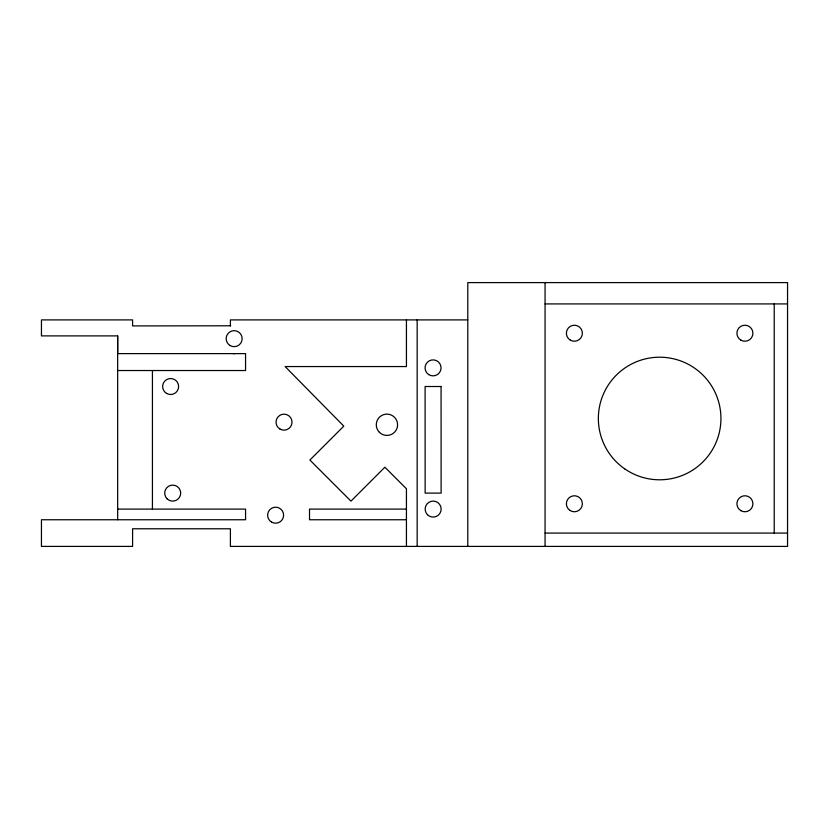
<?xml version="1.0" encoding="UTF-8"?>
<svg xmlns="http://www.w3.org/2000/svg" width="829" height="829" viewBox="0 0 829 829"><rect width="100%" height="100%" fill="white"/><g stroke="black" fill="none" stroke-linecap="round" stroke-linejoin="round"><path stroke-width="1.24" d="M230.711 325.787L132.588 325.921L132.588 319.901L41.45 319.901L41.45 335.89L117.656 335.89L117.656 353.62L245.56 353.62L245.56 370.532L117.656 370.532M234.939 353.62L233.374 353.62M545.067 303.922L787.55 303.922M467.794 319.901L230.4 319.901L230.4 325.921M117.656 509.099L245.56 509.099L245.56 519.752L41.45 519.752L41.45 546.404L132.588 546.404L132.588 528.778L230.4 528.778L230.4 546.404L787.55 546.404L787.55 282.596L467.794 282.596L467.794 546.404M406.438 509.099L309.518 509.099L309.518 519.752L406.438 519.752M545.067 533.078L787.55 533.078M774.224 303.922L774.224 533.078M545.067 282.596L545.067 546.404M417.163 319.901L417.163 546.404M406.438 319.901L406.438 366.553L285.114 366.553L343.797 426.127L309.88 460.043L350.968 501.13L384.884 467.214L406.438 488.768L406.438 546.404M152.432 370.532L152.432 509.099M117.656 335.89L117.656 519.752M441.069 386.511L425.101 386.511L425.142 493.11L441.121 493.11L441.069 386.511M379.402 432.313A10.663 10.663 0 0 0 397.236 427.526A10.663 10.663 0 0 0 384.179 414.479A10.663 10.663 0 0 0 379.402 432.313M271.622 522.125A7.989 7.989 0 0 0 283.611 515.192A7.989 7.989 0 0 0 271.622 508.27A7.989 7.989 0 0 0 271.622 522.125M230.161 345.579A7.989 7.989 0 0 0 242.151 338.657A7.989 7.989 0 0 0 230.161 331.735A7.989 7.989 0 0 0 230.161 345.579M427.505 514.747A7.989 7.989 0 0 0 440.873 511.161A7.989 7.989 0 0 0 431.08 501.369A7.989 7.989 0 0 0 427.505 514.747M428.686 374.563A7.989 7.989 0 0 0 441.038 368.314A7.989 7.989 0 0 0 429.453 360.739A7.989 7.989 0 0 0 428.686 374.563M280.026 429.08A7.989 7.989 0 0 0 292.015 422.158A7.989 7.989 0 0 0 280.026 415.236A7.989 7.989 0 0 0 280.026 429.08M166.629 393.443A7.989 7.989 0 0 0 178.618 386.521A7.989 7.989 0 0 0 166.629 379.599A7.989 7.989 0 0 0 166.629 393.443M167.043 498.757A7.989 7.989 0 0 0 180.421 495.172A7.989 7.989 0 0 0 170.629 485.39A7.989 7.989 0 0 0 167.043 498.757M740.919 340.149A7.989 7.989 0 0 0 752.908 333.227A7.989 7.989 0 0 0 740.919 326.305A7.989 7.989 0 0 0 740.919 340.149M624.765 468.893A61.284 61.284 0 0 0 720.733 423.505A61.284 61.284 0 0 0 633.439 363.092A61.284 61.284 0 0 0 624.765 468.893M740.919 510.685A7.989 7.989 0 0 0 752.908 503.763A7.989 7.989 0 0 0 740.919 496.84A7.989 7.989 0 0 0 740.919 510.685M569.906 510.395A7.989 7.989 0 0 0 582.352 504.322A7.989 7.989 0 0 0 570.88 496.581A7.989 7.989 0 0 0 569.906 510.395M570.3 340.108A7.989 7.989 0 0 0 582.372 333.32A7.989 7.989 0 0 0 570.466 326.263A7.989 7.989 0 0 0 570.3 340.108"/></g></svg>
